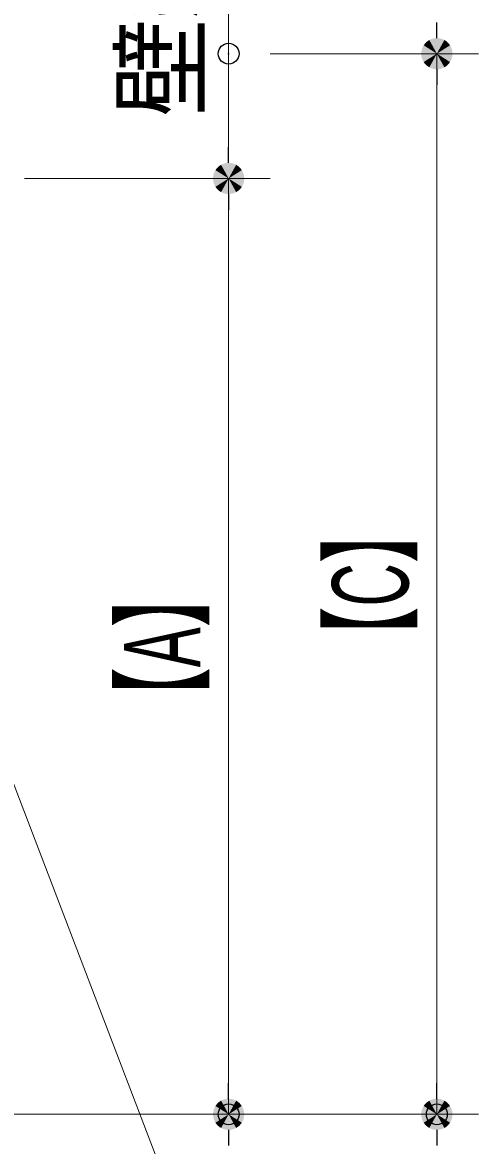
# Model space of a CAD drawing. Units: millimetres, scale not verified. Extents: x -6062 to 6062, y -3045 to 3045.
# Drawn here: x -666 to -448, y -2035 to -1495 of the extents above; entities that cross this region are included whole.
import ezdxf
from ezdxf.enums import TextEntityAlignment as Align

# ---------------------------------------------------------------- set-up
doc = ezdxf.new("R2010")
doc.units = ezdxf.units.MM
doc.header["$LTSCALE"] = 20
doc.header["$PDMODE"] = 32
doc.header["$PDSIZE"] = 10
for name, color, linetype, lineweight in [('0-2_0', 7, 'Continuous', 25), ('0-5_2寸法-2', 7, 'Continuous', 15), ('0-7_2寸法-3', 7, 'Continuous', 15)]:
    doc.layers.add(name, color=color, linetype=linetype, lineweight=lineweight)
doc.layers.add('0-3_Defpoints', color=7, linetype='Continuous')
doc.styles.add('ＭＳ Ｐゴシック', font='')
doc.styles.get('ＭＳ Ｐゴシック').set_extended_font_data('MS PGothic')

# ---------------------------------------------------------------- blocks, each defined once
blk = doc.blocks.new('_Dot')
at = {"layer": '0-2_0'}
blk.add_line((-10, 0), (-20, 0), dxfattribs=at)
for points in [[(0, 0), (-7.29, 6.85), (-6.37, 7.71)], [(0, 0), (-6.37, 7.71), (-5.36, 8.44)], [(0, 0), (-5.36, 8.44), (-4.26, 9.05)], [(0, 0), (-4.26, 9.05), (-3.09, 9.51)], [(0, 0), (-3.09, 9.51), (-1.87, 9.82)], [(0, 0), (-1.87, 9.82), (-0.63, 9.98)], [(0, 0), (-0.63, 9.98), (0.63, 9.98)], [(0, 0), (0.63, 9.98), (1.87, 9.82)], [(0, 0), (1.87, 9.82), (3.09, 9.51)], [(0, 0), (3.09, 9.51), (4.26, 9.05)], [(0, 0), (4.26, 9.05), (5.36, 8.44)], [(0, 0), (5.36, 8.44), (6.37, 7.71)], [(0, 0), (6.37, 7.71), (7.29, 6.85)], [(0, 0), (-10, 0), (-9.92, 1.25)], [(0, 0), (-9.92, -1.25), (-10, 0)], [(0, 0), (-9.92, 1.25), (-9.69, 2.49)], [(0, 0), (-9.69, -2.49), (-9.92, -1.25)], [(0, 0), (-9.69, 2.49), (-9.3, 3.68)], [(0, 0), (-9.3, -3.68), (-9.69, -2.49)], [(0, 0), (-9.3, 3.68), (-8.76, 4.82)], [(0, 0), (-8.76, -4.82), (-9.3, -3.68)], [(0, 0), (-8.76, 4.82), (-8.09, 5.88)], [(0, 0), (-8.09, -5.88), (-8.76, -4.82)], [(0, 0), (-8.09, 5.88), (-7.29, 6.85)], [(0, 0), (-7.29, -6.85), (-8.09, -5.88)], [(0, 0), (-6.37, -7.71), (-7.29, -6.85)], [(0, 0), (-5.36, -8.44), (-6.37, -7.71)], [(0, 0), (-4.26, -9.05), (-5.36, -8.44)], [(0, 0), (-3.09, -9.51), (-4.26, -9.05)], [(0, 0), (-1.87, -9.82), (-3.09, -9.51)], [(0, 0), (-0.63, -9.98), (-1.87, -9.82)], [(0, 0), (0.63, -9.98), (-0.63, -9.98)], [(0, 0), (7.29, 6.85), (8.09, 5.88)], [(0, 0), (8.09, 5.88), (8.76, 4.82)], [(0, 0), (8.76, 4.82), (9.3, 3.68)], [(0, 0), (9.3, 3.68), (9.69, 2.49)], [(0, 0), (9.69, 2.49), (9.92, 1.25)], [(0, 0), (9.92, 1.25), (10, 0)], [(0, 0), (1.87, -9.82), (0.63, -9.98)], [(0, 0), (3.09, -9.51), (1.87, -9.82)], [(0, 0), (4.26, -9.05), (3.09, -9.51)], [(0, 0), (5.36, -8.44), (4.26, -9.05)], [(0, 0), (6.37, -7.71), (5.36, -8.44)], [(0, 0), (7.29, -6.85), (6.37, -7.71)], [(0, 0), (8.09, -5.88), (7.29, -6.85)], [(0, 0), (8.76, -4.82), (8.09, -5.88)], [(0, 0), (9.3, -3.68), (8.76, -4.82)], [(0, 0), (9.69, -2.49), (9.3, -3.68)], [(0, 0), (9.92, -1.25), (9.69, -2.49)], [(0, 0), (10, 0), (9.92, -1.25)]]:
    blk.add_solid(points, dxfattribs=at)

msp = doc.modelspace()

# ---------------------------------------------------------------- linework, layer by layer
at = {"layer": '0-3_Defpoints'}
for p in [(-567.5, -1510), (-567.5, -1510), (-567.5, -2020), (-567.5, -2020), (-567.5, -2020), (-467.5, -2020), (-467.5, -2020)]:
    msp.add_point(p, dxfattribs=at)
at = {"layer": '0-5_2寸法-2'}
for p, q in [((-567.5, -1554.99), (-567.5, -1172.35)), ((-547.5, -1510), (-447.5, -1510)), ((-547.5, -1510), (-447.5, -1510)), ((-467.5, -2020), (-467.5, -1510)), ((-467.5, -1525.01), (-467.5, -2004.99)), ((-665.5, -1570), (-547.5, -1570)), ((-665.5, -1570), (-547.5, -1570)), ((-567.5, -2020), (-567.5, -1570)), ((-567.5, -1585.01), (-567.5, -2004.99)), ((-697.5, -2020), (-547.5, -2020)), ((-697.5, -2020), (-547.5, -2020)), ((-547.5, -2020), (-447.5, -2020)), ((-547.5, -2020), (-447.5, -2020))]:
    msp.add_line(p, q, dxfattribs=at)
at = {"layer": '0-7_2寸法-3'}
msp.add_lwpolyline([(-905.69, -2420), (-457.5, -2420), (-776.25, -1584.9)], dxfattribs=at)

# ---------------------------------------------------------------- block references
at = {"layer": '0-5_2寸法-2', "xscale": 0.7503418, "yscale": 0.7503418}
for p, rotation in [((-467.5, -1510), 270), ((-467.5, -1510), 90), ((-567.5, -1570), 270), ((-567.5, -1570), 90), ((-567.5, -2020), 270), ((-467.5, -2020), 270), ((-567.5, -2020), 90), ((-467.5, -2020), 90)]:
    msp.add_blockref('_Dot', p, dxfattribs=dict(at, rotation=rotation))

# ---------------------------------------------------------------- texts
at = {"layer": '0-5_2寸法-2', "style": 'ＭＳ Ｐゴシック'}
for s, height, width, p in [('壁給水・給湯位置', 36.66, 0.95, (-570.42, -1540.42)), ('【C】', 36.69, 0.6, (-470.13, -1805.83)), ('【A】', 36.69, 0.6, (-570.13, -1835.05))]:
    msp.add_text(s, height=height, rotation=90, dxfattribs=dict(at, width=width)).set_placement(p, align=Align.BOTTOM_LEFT)

doc.saveas('drawing.dxf')
